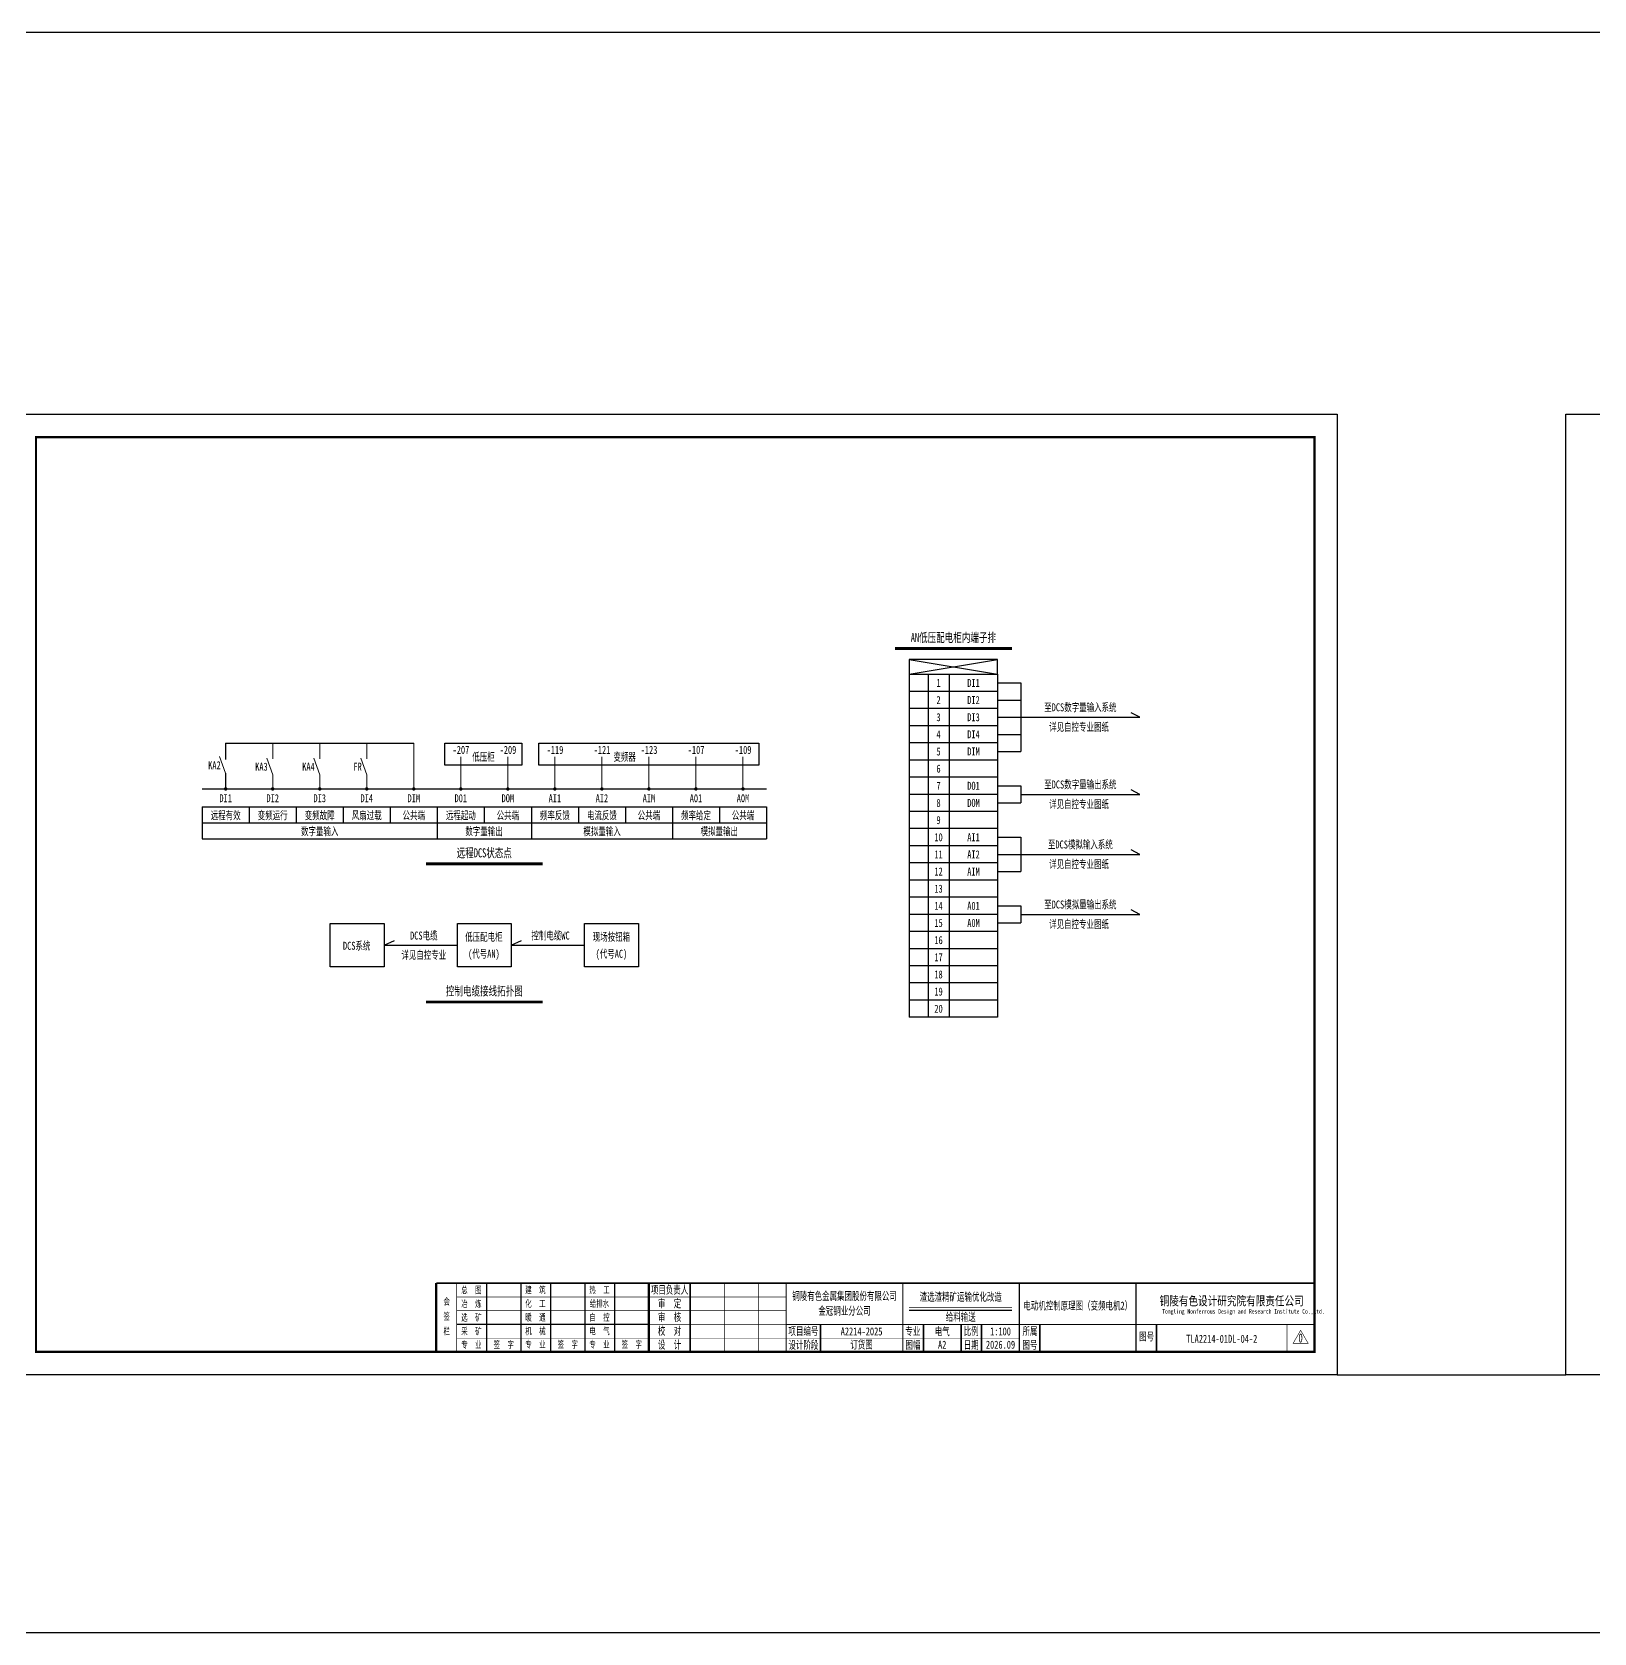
# Model space of a CAD drawing. Header units: millimetres. Extents: x 257344 to 1270023, y 272924 to 540726.
# Drawn here: x 560935 to 629234, y 446375 to 516375 of the extents above; entities that cross this region are included whole.
import ezdxf
from ezdxf.enums import TextEntityAlignment as Align

# ---------------------------------------------------------------- set-up
doc = ezdxf.new("R2010")
doc.units = ezdxf.units.MM
doc.layers.add('CAXA0层', color=7, linetype='Continuous', lineweight=25)
doc.layers.add('SW', color=8, linetype='Continuous', lineweight=20)
for name, color, linetype in [('TEXT', 4, 'Continuous'), ('动力平面设备层', 1, 'Continuous'), ('图框', 7, 'Continuous'), ('标注-照明', 7, 'Continuous'), ('照明平面导线层', 3, 'Continuous'), ('照明平面设备层', 1, 'Continuous')]:
    doc.layers.add(name, color=color, linetype=linetype)
doc.styles.add('HZ', font='', dxfattribs={"width": 0.75})
doc.styles.add('标准', font='', dxfattribs={"width": 0.667})
doc.styles.get('HZ').set_extended_font_data('SimSun')
doc.styles.get('标准').set_extended_font_data('NSimSun')

# ---------------------------------------------------------------- blocks, each defined once
blk = doc.blocks.new('3')
at = {"layer": 'TEXT', "color": 7, "lineweight": 25, "style": 'HZ', "width": 0.75}
for s, height, p in [('铜陵有色设计研究院有限责任公司', 400, (221501, 249018)), ('Tongling Nonferrous Design and Research Institute Co.,Ltd.', 200, (221613, 248659))]:
    blk.add_text(s, height=height, dxfattribs=at).set_placement(p)
blk = doc.blocks.new('铜陵有色图签02')
at = {"layer": '图框', "linetype": 'Continuous', "lineweight": 50}
for p, q in [((-38401, 3003), (-38401, 1)), ((-29100, 3001), (-29100, 0))]:
    blk.add_line(p, q, dxfattribs=at)
at = {"layer": '图框', "color": 7, "linetype": 'Continuous', "lineweight": 25}
for p, q in [((-36201, 3010), (-36201, 9)), ((-34701, 3010), (-34701, 9)), ((-33401, 3017), (-33401, 16)), ((-31901, 3017), (-31901, 16)), ((-30601, 3017), (-30601, 16)), ((-29100, 1201), (-37501, 1201))]:
    blk.add_line(p, q, dxfattribs=at)
at = {"layer": '图框', "color": 7, "linetype": 'Continuous', "lineweight": 35}
for p, q in [((-27300, 3001), (-27300, 1)), ((-21600, 1197), (-21600, -3)), ((-17100, 1200), (-17100, 0)), ((-15450, 0), (-15450, 1200)), ((-14550, 1200), (-14550, 0)), ((-12000, 1201), (-12000, 1)), ((-6900, 1202), (-6900, 2))]:
    blk.add_line(p, q, dxfattribs=at)
at = {"layer": '图框', "lineweight": 25}
blk.add_line((-17723, 1830), (-13223, 1830), dxfattribs=at)
at = {"layer": '图框', "lineweight": 70, "const_width": 70}
blk.add_lwpolyline([(-17980, 3001), (0, 3001), (-38401, 3001)], dxfattribs=at)
at = {"layer": '图框', "color": 7, "linetype": 'Continuous', "lineweight": 25, "const_width": 25}
for points in [[(-37501, 3000), (-37501, 0)], [(-25800, 3001), (-25800, 1)], [(-24300, 3001), (-24300, 1)], [(-23100, 2401), (-37501, 2401)], [(-23100, 1801), (-37501, 1801)], [(-23100, 1201), (-29100, 1201)], [(-602, 943), (-932, 371), (-272, 371), (-602, 943)], [(-12900, 600), (-18000, 600), (-37501, 600)]]:
    blk.add_lwpolyline(points, dxfattribs=at)
at = {"layer": '图框', "linetype": 'Continuous', "lineweight": 50, "const_width": 50}
for points in [[(-23100, 3001), (-23100, 1)], [(-18000, 3000), (-18000, 0)]]:
    blk.add_lwpolyline(points, dxfattribs=at)
at = {"layer": '图框', "lineweight": 50, "const_width": 50}
for points in [[(-12900, 3001), (-12900, 1)], [(-7800, 3001), (-7800, 1)], [(0, 3000), (0, 0)], [(-23100, 1200), (0, 1200)]]:
    blk.add_lwpolyline(points, dxfattribs=at)
at = {"layer": '图框', "lineweight": 25, "const_width": 35}
blk.add_lwpolyline([(-17723, 1930), (-13223, 1930)], dxfattribs=at)
at = {"layer": '图框', "color": 7, "linetype": 'Continuous', "lineweight": 35, "const_width": 25}
blk.add_lwpolyline([(-1200, 1201), (-1200, 0)], dxfattribs=at)
at = {"layer": '图框', "linetype": 'Continuous', "lineweight": 70, "const_width": 70}
blk.add_lwpolyline([(-38401, 1), (0, 0)], dxfattribs=at)
at = {"layer": '图框', "lineweight": 25}
blk.add_blockref('3', (-228268, -246986), dxfattribs=at)
at = {"layer": 'TEXT', "color": 7, "lineweight": 25, "style": '标准', "width": 0.667}
for s, height, p in [('总  图', 300, (-36862, 2555)), ('建  筑', 300, (-34062, 2562)), ('热  工', 300, (-31262, 2562)), ('项目负责人', 350, (-28197, 2541)), ('会', 300, (-37942, 2054)), ('冶  炼', 300, (-36862, 1955)), ('化  工', 300, (-34062, 1962)), ('给排水', 300, (-31262, 1962)), ('审  定', 350, (-28197, 1941)), ('签', 300, (-37942, 1404)), ('选  矿', 300, (-36862, 1355)), ('暖  通', 300, (-34062, 1362)), ('自  控', 300, (-31262, 1362)), ('审  核', 350, (-28197, 1341)), ('栏', 300, (-37942, 754)), ('采  矿', 300, (-36862, 754)), ('机  械', 300, (-34062, 761)), ('电  气', 300, (-31262, 761)), ('校  对', 350, (-28197, 741)), ('项目编号', 350, (-22343, 730)), ('专业', 350, (-17559, 730)), ('比例', 350, (-15009, 730)), ('所属', 350, (-12438, 730)), ('图号', 350, (-7339, 495)), ('专  业', 300, (-36862, 170)), ('签  字', 300, (-35449, 170)), ('专  业', 300, (-34062, 177)), ('签  字', 300, (-32649, 177)), ('专  业', 300, (-31262, 177)), ('签  字', 300, (-29849, 177)), ('设  计', 350, (-28197, 139)), ('设计阶段', 350, (-22343, 130)), ('图幅', 350, (-17559, 130)), ('日期', 350, (-15009, 130)), ('图号', 350, (-12438, 130))]:
    blk.add_text(s, height=height, dxfattribs=at).set_placement(p, align=Align.CENTER)

msp = doc.modelspace()

# ---------------------------------------------------------------- linework, layer by layer
at = {"color": 2, "linetype": 'ByBlock', "lineweight": 25}
for p, q in [((599289.72658, 488942.06362), (603156.75302, 488291.23413)), ((599289.72658, 488291.23413), (603156.75302, 488942.06362)), ((599289.72658, 488291.23413), (599289.72658, 473295.1836)), ((599289.72658, 488291.23413), (603156.75302, 488291.23413)), ((600125.62122, 488291.23413), (600125.62122, 473295.1836)), ((601045.04312, 488291.23413), (601045.04312, 473295.1836)), ((603156.75302, 488291.23413), (603156.75302, 473295.1836)), ((603156.75302, 487541.4316), (599289.72658, 487541.4316)), ((603156.75302, 486791.62907), (599289.72658, 486791.62907)), ((603156.75302, 486041.82655), (599289.72658, 486041.82655)), ((603156.75302, 485292.02402), (599289.72658, 485292.02402)), ((603156.75302, 484542.2215), (599289.72658, 484542.2215)), ((603156.75302, 483792.41897), (599289.72658, 483792.41897)), ((603156.75302, 483042.61644), (599289.72658, 483042.61644)), ((603156.75302, 482292.81392), (599289.72658, 482292.81392)), ((603156.75302, 481543.01139), (599289.72658, 481543.01139)), ((603156.75302, 480793.20887), (599289.72658, 480793.20887)), ((603156.75302, 480043.40634), (599289.72658, 480043.40634)), ((603156.75302, 479293.60381), (599289.72658, 479293.60381)), ((603156.75302, 478543.80129), (599289.72658, 478543.80129)), ((603156.75302, 477793.99876), (599289.72658, 477793.99876)), ((603156.75302, 477044.19623), (599289.72658, 477044.19623)), ((603156.75302, 476294.39371), (599289.72658, 476294.39371)), ((603156.75302, 475544.59118), (599289.72658, 475544.59118)), ((603156.75302, 474794.78866), (599289.72658, 474794.78866)), ((603156.75302, 474044.98613), (599289.72658, 474044.98613)), ((603156.75302, 473295.1836), (599289.72658, 473295.1836))]:
    msp.add_line(p, q, dxfattribs=at)
at = {"color": 1, "linetype": 'ByBlock'}
for p, q in [((603156.75302, 487916.33286), (604175.73391, 487916.33286)), ((603156.75302, 487166.53034), (604175.73391, 487166.53034)), ((603156.75302, 486416.72781), (604175.73391, 486416.72781)), ((604175.73391, 486416.72781), (609376.96502, 486416.72781)), ((603156.75302, 485666.92529), (604175.73391, 485666.92529)), ((603156.75302, 484917.12276), (604175.73391, 484917.12276)), ((603156.75302, 483417.51771), (604175.73391, 483417.51771)), ((604175.73391, 483042.61644), (609376.96502, 483042.61644)), ((603156.75302, 482667.71518), (604175.73391, 482667.71518)), ((603156.75302, 481168.11013), (604175.73391, 481168.11013)), ((603156.75302, 480418.3076), (604175.73391, 480418.3076)), ((604175.73391, 480418.3076), (609376.96502, 480418.3076)), ((603156.75302, 479668.50508), (604175.73391, 479668.50508)), ((603156.75302, 478168.90002), (604175.73391, 478168.90002)), ((603156.75302, 477419.0975), (604175.73391, 477419.0975)), ((604175.73391, 477793.99876), (609376.96502, 477793.99876))]:
    msp.add_line(p, q, dxfattribs=at)
at = {"color": 3}
msp.add_line((618008.79781, 457665.48597), (628008.79781, 457665.48597), dxfattribs=at)
msp.add_lwpolyline([(257344.27341, 516374.72138), (780473.32221, 516374.72138), (780473.32221, 446374.72138), (257344.27341, 446374.72138)], close=True, dxfattribs=at)
at = {"color": 2, "linetype": 'ByBlock', "lineweight": 25}
msp.add_lwpolyline([(599289.72658, 488291.23413), (603156.75302, 488291.23413), (603156.75302, 488942.06362), (599289.72658, 488942.06362)], close=True, dxfattribs=at)
at = {"color": 7, "linetype": 'ByBlock', "lineweight": 20, "const_width": 75}
for points in [[(569363.8822, 483279.19962, 1), (569438.8822, 483279.19962, 1)], [(571420.38113, 483279.19962, 1), (571495.38113, 483279.19962, 1)], [(573476.88007, 483279.19962, 1), (573551.88007, 483279.19962, 1)], [(575533.37901, 483279.19962, 1), (575608.37901, 483279.19962, 1)], [(577589.87794, 483279.19962, 1), (577664.87794, 483279.19962, 1)], [(579646.37688, 483279.19962, 1), (579721.37688, 483279.19962, 1)], [(581702.87582, 483279.19962, 1), (581777.87582, 483279.19962, 1)], [(583759.37475, 483279.19962, 1), (583834.37475, 483279.19962, 1)], [(585815.87369, 483279.19962, 1), (585890.87369, 483279.19962, 1)], [(587872.37263, 483279.19962, 1), (587947.37263, 483279.19962, 1)], [(589928.87156, 483279.19962, 1), (590003.87156, 483279.19962, 1)], [(591985.3705, 483279.19962, 1), (592060.3705, 483279.19962, 1)]]:
    msp.add_lwpolyline(points, format="xyb", close=True, dxfattribs=at)
at = {"layer": 'CAXA0层', "color": 2, "linetype": 'ByBlock', "lineweight": 40}
for p, q in [((598674.16716, 489445.53281), (603772.31245, 489445.53281)), ((578163.0537, 480030.62693), (583261.19899, 480030.62693)), ((578163.0537, 473991.22354), (583261.19899, 473991.22354))]:
    msp.add_line(p, q, dxfattribs=at)
at = {"layer": 'CAXA0层', "color": 2, "linetype": 'ByBlock', "lineweight": 0}
for p, q in [((598674.16716, 489380.04988), (603772.31245, 489380.04988)), ((578163.0537, 479965.144), (583261.19899, 479965.144)), ((578163.0537, 473925.74061), (583261.19899, 473925.74061))]:
    msp.add_line(p, q, dxfattribs=at)
at = {"layer": 'SW', "color": 7, "linetype": 'ByBlock', "lineweight": 25}
for p, q in [((568373.13273, 482494.20849), (568373.13273, 481097.85733)), ((568373.13273, 482494.20849), (568373.13273, 481796.03291)), ((568373.13273, 482494.20849), (593051.11997, 482494.20849)), ((570429.63167, 482494.20849), (570429.63167, 481796.03291)), ((572486.1306, 482494.20849), (572486.1306, 481796.03291)), ((574542.62954, 482494.20849), (574542.62954, 481796.03291)), ((576599.12848, 482494.20849), (576599.12848, 481796.03291)), ((578655.62741, 482494.20849), (578655.62741, 481097.85733)), ((580712.12635, 482494.20849), (580712.12635, 481796.03291)), ((582768.62529, 482494.20849), (582768.62529, 481097.85733)), ((584825.12422, 482494.20849), (584825.12422, 481796.03291)), ((586881.62316, 482494.20849), (586881.62316, 481796.03291)), ((588938.1221, 482494.20849), (588938.1221, 481097.85733)), ((590994.62103, 482494.20849), (590994.62103, 481796.03291)), ((593051.11997, 482494.20849), (593051.11997, 481097.85733)), ((568373.13273, 481796.03291), (593051.11997, 481796.03291)), ((568373.13273, 481097.85733), (593051.11997, 481097.85733))]:
    msp.add_line(p, q, dxfattribs=at)
at = {"layer": '动力平面设备层', "color": 1, "linetype": 'ByBlock', "lineweight": -3, "ltscale": 100}
for p, q in [((604175.73391, 487916.33286), (604175.73391, 484917.12276)), ((609376.96502, 486416.72781), (609000.40073, 486609.93447)), ((604175.73391, 483417.51771), (604175.73391, 482667.71518)), ((609376.96502, 483042.61644), (609000.40073, 483235.82311)), ((604175.73391, 481168.11013), (604175.73391, 479668.50508)), ((609376.96502, 480418.3076), (609000.40073, 480611.51426)), ((604175.73391, 478168.90002), (604175.73391, 477419.0975)), ((609376.96502, 477793.99876), (609000.40073, 477987.20542))]:
    msp.add_line(p, q, dxfattribs=at)
at = {"layer": '动力平面设备层', "color": 3, "linetype": 'ByBlock', "lineweight": -3, "ltscale": 100}
for p, q in [((578988.9173, 485286.91082), (582347.56331, 485286.91082)), ((578988.9173, 484314.45151), (578988.9173, 485286.91082)), ((582347.56331, 485286.91082), (582347.56331, 484314.45151)), ((583101.91518, 485286.91082), (592717.83008, 485286.91082)), ((583101.91518, 484314.45151), (583101.91518, 485286.91082)), ((592717.83008, 485286.91082), (592717.83008, 484314.45151)), ((582347.56331, 484314.45151), (578988.9173, 484314.45151)), ((592717.83008, 484314.45151), (583101.91518, 484314.45151))]:
    msp.add_line(p, q, dxfattribs=at)
at = {"layer": '图框', "linetype": 'Continuous', "lineweight": 100, "const_width": 100}
msp.add_lwpolyline([(561108.79781, 458665.48597), (617008.79781, 458665.48597), (617008.79781, 498665.48597), (561108.79781, 498665.48597)], close=True, dxfattribs=at)
at = {"layer": '标注-照明', "linetype": 'ByBlock', "lineweight": 25, "ltscale": 100}
for p, q in [((569401.3822, 485286.91082), (569401.3822, 484567.99327)), ((569401.3822, 485286.91082), (577627.37794, 485286.91082)), ((569401.3822, 483964.50577), (569401.3822, 483279.19962)), ((568373.13273, 483279.19962), (593051.11997, 483279.19962)), ((576327.6056, 476449.19875), (576780.27304, 476652.32978)), ((576327.6056, 476449.19875), (579533.92771, 476449.19875)), ((581890.32499, 476449.19875), (582342.99243, 476652.32978)), ((581890.32499, 476449.19875), (585096.6471, 476449.19875))]:
    msp.add_line(p, q, dxfattribs=at)
for points in [[(576327.6056, 475503.30554), (573971.20833, 475503.30554), (573971.20833, 477395.09195), (576327.6056, 477395.09195)], [(581890.32499, 475503.30554), (579533.92771, 475503.30554), (579533.92771, 477395.09195), (581890.32499, 477395.09195)], [(587453.04437, 475503.30554), (585096.6471, 475503.30554), (585096.6471, 477395.09195), (587453.04437, 477395.09195)]]:
    msp.add_lwpolyline(points, close=True, dxfattribs=at)
at = {"layer": '照明平面导线层', "color": 0, "linetype": 'ByBlock', "lineweight": 20}
for p, q in [((571457.88113, 484602.4337), (571457.88113, 485286.91082)), ((573514.38007, 484602.4337), (573514.38007, 485286.91082)), ((575570.87901, 484602.4337), (575570.87901, 485286.91082)), ((577627.37794, 483279.19962), (577627.37794, 485286.91082)), ((569401.3822, 483964.50577), (569139.95013, 484695.6199)), ((571457.88113, 483900.69245), (571196.44906, 484631.80659)), ((573514.38007, 483900.69245), (573252.948, 484631.80659)), ((575570.87901, 483900.69245), (575309.44694, 484631.80659)), ((579683.87688, 483279.19962), (579683.87688, 484685.49419)), ((581740.37582, 483279.19962), (581740.37582, 484685.49419)), ((583796.87475, 483279.19962), (583796.87475, 484685.49419)), ((585853.37369, 483279.19962), (585853.37369, 484685.49419)), ((587909.87263, 483279.19962), (587909.87263, 484685.49419)), ((589966.37156, 483279.19962), (589966.37156, 484685.49419)), ((592022.8705, 483279.19962), (592022.8705, 484685.49419)), ((571457.88113, 483279.19962), (571457.88113, 483900.69245)), ((573514.38007, 483279.19962), (573514.38007, 483900.69245)), ((575570.87901, 483279.19962), (575570.87901, 483900.69245))]:
    msp.add_line(p, q, dxfattribs=at)
at = {"layer": '照明平面设备层', "color": 0, "lineweight": -3, "ltscale": 100}
for points in [[(558608.79781, 499665.48597), (618008.79781, 499665.48597), (618008.79781, 457665.48597), (558608.79781, 457665.48597)], [(628008.79781, 499665.48597), (687408.79781, 499665.48597), (687408.79781, 457665.48597), (628008.79781, 457665.48597)]]:
    msp.add_lwpolyline(points, close=True, dxfattribs=at)

# ---------------------------------------------------------------- block references
at = {"layer": '图框', "lineweight": 25}
msp.add_blockref('铜陵有色图签02', (617008.79781, 458665.48597), dxfattribs=at)

# ---------------------------------------------------------------- texts
at = {"layer": 'SW', "color": 2, "linetype": 'ByBlock', "lineweight": 25, "style": '标准', "width": 0.667}
for s, p in [('AN低压配电柜内端子排', (601223.01207, 489700.54684)), ('远程DCS状态点', (580711.89862, 480285.64096)), ('控制电缆接线拓扑图', (580711.89862, 474246.23757))]:
    msp.add_text(s, height=400, dxfattribs=at).set_placement(p, align=Align.CENTER)
at = {"layer": 'SW', "color": 7, "linetype": 'ByBlock', "lineweight": 25, "style": '标准', "width": 0.667}
for s, p in [('1', (600573.85154, 487741.4316)), ('DI1', (602103.14461, 487741.4316)), ('2', (600573.85154, 486991.62907)), ('DI2', (602103.14461, 486991.62907)), ('3', (600573.85154, 486241.82655)), ('DI3', (602103.14461, 486241.82655)), ('至DCS数字量输入系统', (606774.91835, 486673.93628)), ('4', (600573.85154, 485492.02402)), ('DI4', (602103.14461, 485492.02402)), ('详见自控专业图纸', (606717.94328, 485813.99884)), ('-207', (579689.54281, 484812.53612)), ('-209', (581746.04175, 484812.53612)), ('-119', (583802.54069, 484812.53612)), ('-121', (585859.03962, 484812.53612)), ('-123', (587915.53856, 484812.53612)), ('-107', (589972.0375, 484812.53612)), ('-109', (592028.53643, 484812.53612)), ('低压柜', (580678.24259, 484506.5879)), ('变频器', (586847.7394, 484506.5879)), ('5', (600573.85154, 484742.2215)), ('DIM', (602103.14461, 484742.2215)), ('6', (600573.85154, 483992.41897)), ('至DCS数字量输出系统', (606774.91835, 483299.82491)), ('DI1', (569401.92395, 482698.74619)), ('DI2', (571458.42289, 482698.74619)), ('DI3', (573514.92183, 482698.74619)), ('DI4', (575571.42076, 482698.74619)), ('DIM', (577627.9197, 482698.74619)), ('D01', (579684.41864, 482698.74619)), ('DOM', (581740.91757, 482698.74619)), ('AI1', (583797.41651, 482698.74619)), ('AI2', (585853.91545, 482698.74619)), ('AIM', (587910.41438, 482698.74619)), ('A01', (589966.91332, 482698.74619)), ('A0M', (592023.41226, 482698.74619)), ('7', (600573.85154, 483242.61644)), ('DO1', (602103.14461, 483242.61644)), ('远程有效', (569401.92395, 481950.27412)), ('变频运行', (571458.42289, 481950.27412)), ('变频故障', (573514.92183, 481950.27412)), ('风扇过载', (575571.42076, 481950.27412)), ('公共端', (577627.9197, 481950.27412)), ('远程起动', (579684.41864, 481950.27412)), ('公共端', (581740.91757, 481950.27412)), ('频率反馈', (583797.41651, 481950.27412)), ('电流反馈', (585853.91545, 481950.27412)), ('公共端', (587910.41438, 481950.27412)), ('频率给定', (589966.91332, 481950.27412)), ('公共端', (592023.41226, 481950.27412)), ('8', (600573.85154, 482492.81392)), ('DOM', (602103.14461, 482492.81392)), ('详见自控专业图纸', (606717.94328, 482439.88747)), ('数字量输入', (573514.38007, 481252.09854)), ('数字量输出', (580701.62507, 481252.09854)), ('模拟量输入', (585861.11845, 481252.09854)), ('模拟量输出', (590984.11976, 481252.09854)), ('9', (600573.85154, 481743.01139)), ('10', (600573.85154, 480993.20887)), ('AI1', (602103.14461, 480993.20887)), ('至DCS模拟输入系统', (606774.91835, 480675.51607)), ('11', (600573.85154, 480243.40634)), ('AI2', (602103.14461, 480243.40634)), ('详见自控专业图纸', (606717.94328, 479815.57863)), ('12', (600573.85154, 479493.60381)), ('AIM', (602103.14461, 479493.60381)), ('13', (600573.85154, 478743.80129)), ('14', (600573.85154, 477993.99876)), ('A01', (602103.14461, 477993.99876)), ('至DCS模拟量输出系统', (606774.91835, 478051.20723)), ('15', (600573.85154, 477244.19623)), ('A0M', (602103.14461, 477244.19623)), ('详见自控专业图纸', (606717.94328, 477191.26979)), ('16', (600573.85154, 476494.39371)), ('17', (600573.85154, 475744.59118)), ('18', (600573.85154, 474994.78866)), ('19', (600573.85154, 474244.98613)), ('20', (600573.85154, 473495.1836))]:
    msp.add_text(s, height=350, dxfattribs=at).set_placement(p, align=Align.CENTER)
for s, p in [('KA2', (569184.45793, 484316.89878)), ('KA3', (571240.95687, 484253.08546)), ('KA4', (573297.4558, 484253.08546)), ('FR', (575353.95474, 484253.08546))]:
    msp.add_text(s, height=350, dxfattribs=at).set_placement(p, align=Align.MIDDLE_RIGHT)
at = {"layer": 'SW', "color": 4, "linetype": 'ByBlock', "lineweight": 25, "style": '标准', "width": 0.667}
for s, p in [('DCS电缆', (578065.96727, 476693.56328)), ('低压配电柜', (580693.83665, 476635.31666)), ('控制电缆WC', (583607.09175, 476693.56328)), ('现场按钮箱', (586270.66721, 476635.31666)), ('DCS系统', (575131.11727, 476247.09204)), ('详见自控专业', (578065.96727, 475844.8891)), ('(代号AN)', (580693.83665, 475896.45714)), ('(代号AC)', (586270.66721, 475896.45714))]:
    msp.add_text(s, height=350, dxfattribs=at).set_placement(p, align=Align.CENTER)
at = {"layer": 'SW', "color": 4, "linetype": 'Continuous', "lineweight": 25, "style": '标准', "width": 0.667}
for s, height, p in [('铜陵有色金属集团股份有限公司', 350, (596462.65097, 460933.57187)), ('金冠铜业分公司', 350, (596462.65097, 460285.90163)), ('渣选渣精矿运输优化改造', 350, (601545.64971, 460896.46561)), ('电动机控制原理图（变频电机2）', 350, (606659.70922, 460512.39892)), ('给料输送', 350, (601545.64971, 460019.79762)), ('A2214-2025', 350, (597208.22153, 459385.16599)), ('电气', 350, (600732.97432, 459385.16599)), ('1:100', 350, (603282.97432, 459385.16599)), ('TLA2214-01DL-04-2', 350, (612958.11222, 459061.95653)), ('0', 400, (616406.57029, 459073.44634)), ('A2', 350, (600732.97432, 458805.46394)), ('2026.09', 350, (603282.97432, 458805.46394))]:
    msp.add_text(s, height=height, dxfattribs=at).set_placement(p, align=Align.CENTER)
at = {"layer": 'SW', "color": 1, "linetype": 'Continuous', "lineweight": 25, "style": '标准', "width": 0.667}
msp.add_text('订货图', height=350, dxfattribs=at).set_placement((597208.22153, 458805.46394), align=Align.CENTER)

doc.saveas('drawing.dxf')
